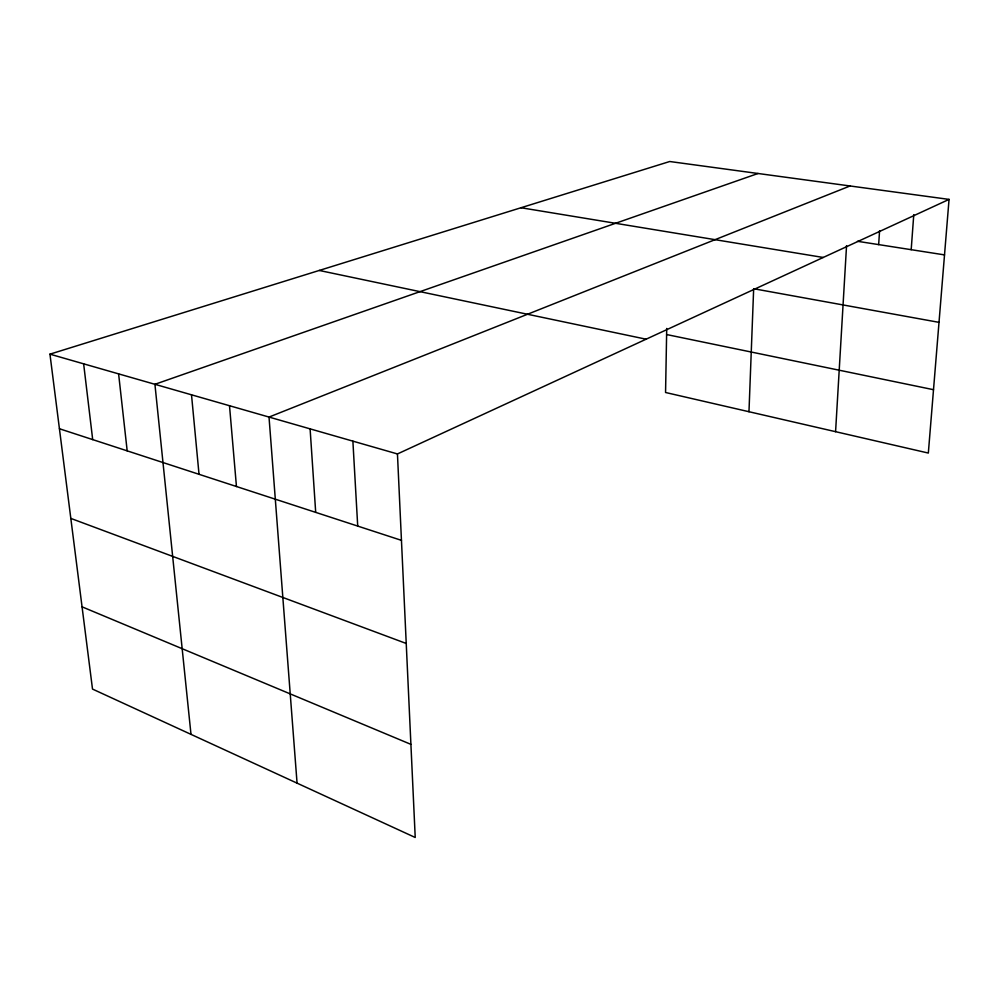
<?xml version="1.0" encoding="UTF-8"?>
<svg xmlns="http://www.w3.org/2000/svg" width="999" height="999" viewBox="0 0 999 999"><rect width="100%" height="100%" fill="white"/><g stroke="black" fill="none" stroke-linecap="round" stroke-linejoin="round"><path stroke-width="1.5" d="M666.72 328.446L665.559 392.495L928.333 453.059L949.05 199.4L669.73 161.513L49.95 354.158L92.507 689.073L415.222 837.487L397.452 453.946L949.05 199.4M748.975 411.725L753.658 288.723L939.01 322.352M835.576 431.68L846.553 245.629M878.658 244.605L879.582 230.657M911.188 249.688L913.773 214.635M850.074 185.976L269.018 417.07L297.065 783.141M758.041 173.489L154.92 384.303L190.996 734.365M857.492 241.296L944.517 254.895M521.003 207.742L823.213 257.467M666.608 334.54L933.503 389.697M319.243 270.454L646.103 339.198M49.95 354.158L397.452 453.946M59.428 428.746L401.461 540.359M70.817 518.406L406.231 643.468M82.055 606.83L410.901 744.355M83.641 363.836L92.695 439.61M118.606 373.876L127.185 450.861M191.508 394.805L199.026 474.3M229.508 405.719L236.451 486.513M310.102 428.871L315.696 512.375M352.884 441.158L357.717 526.086"/></g></svg>
